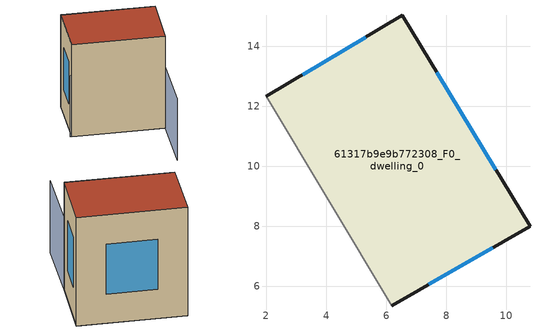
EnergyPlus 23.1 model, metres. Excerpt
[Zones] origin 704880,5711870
61317b9e9b772308_F0_dwelling_0
 floor ground (EU_floor_Construction): 10.79,7.99 6.54,15.02 1.99,12.32 6.18,5.35 z0
 wall outside (EU_wall_Construction): 1.99,12.32 6.54,15.02 10.79,7.99 6.18,5.35 z0:9
 wall adiabatic (EU_wall_Construction): 6.18,5.35 1.99,12.32 z0:9
 window (EU_Window_Construction): 7.68,13.12 9.64,9.88 / 9.55,7.28 7.42,6.06 / 3.22,13.05 5.31,14.29 z2.43:6.57
 roof outside (EU_roof_Construction): 6.54,15.02 10.79,7.99 6.18,5.35 1.99,12.32 z9
shading: 1.93,12.43 6.18,5.35 / 6.18,5.35 1.35,2.45 z0:6
[Building]
EU S2 Campaign: North Axis=0; Terrain=City; Solar Distribution=FullExterior
[Site:Location]
London: Latitude=51.5; Longitude=-0.5; Time Zone=0; Elevation=25
[SizingPeriod:WeatherFileDays]
AnnualSizingPeriod: Begin Month=1; Begin Day of Month=1; End Month=12; End Day of Month=31; Day of Week for Start Day=Monday; Use Weather File Daylight Saving Period=No; Use Weather File Rain and Snow Indicators=No
[MATERIAL]
EU_InternalMass_Material: Roughness=MediumRough; Thickness=0.1; Conductivity=1; Density=1800; Specific Heat=900; Thermal Absorptance=0.9; Solar Absorptance=0.7; Visible Absorptance=0.7
[MATERIAL:NOMASS] Roughness=MediumRough; Thermal Absorptance=0.9; Solar Absorptance=0.7; Visible Absorptance=0.7
Name | Thermal Resistance
EU_wall_NoMass | 0.555556
EU_roof_NoMass | 0.510204
EU_floor_NoMass | 1.68919
[WINDOWMATERIAL:SIMPLEGLAZINGSYSTEM]
EU_Window_SimpleGlazing: UFactor=3.96; Solar Heat Gain Coefficient=0.85; Visible Transmittance=0.85
[CONSTRUCTION]
EU_wall_Construction: EU_wall_NoMass
EU_roof_Construction: EU_roof_NoMass
EU_floor_Construction: EU_floor_NoMass
EU_InternalMass_Construction: EU_InternalMass_Material
EU_Window_Construction: EU_Window_SimpleGlazing
[ZONE]
61317b9e9b772308_F0_dwelling_0: Type=1; Multiplier=1; Ceiling Height=autocalculate; Volume=389.823; Floor Area=autocalculate; Part of Total Floor Area=Yes
[INTERNALMASS]
61317b9e9b772308_F0_dwelling_0_EU_InternalMass: Construction=EU_InternalMass_Construction; Zone or ZoneList=61317b9e9b772308_F0_dwelling_0; Surface Area=43.3134
[OTHEREQUIPMENT]
EU_Step8_InternalGain_61317b9e9b772308_F0_dwelling_0_f000: Fuel Type=Electricity; Zone or ZoneList or Space or SpaceList=61317b9e9b772308_F0_dwelling_0; Schedule=EU_Step8_GainSchedule_61317b9e9b772308_F0_dwelling_0_f000; Design Level Calculation Method=Watts/Area; Power per Zone Floor Area=1; Fraction Latent=0; Fraction Radiant=0; Fraction Lost=0; Carbon Dioxide Generation Rate=0; EndUse Subcategory=EU_Step8_InternalGains
[ZONEVENTILATION:DESIGNFLOWRATE]
EU_ConstantAir_61317b9e9b772308_F0_dwelling_0: Zone or ZoneList or Space or SpaceList=61317b9e9b772308_F0_dwelling_0; Schedule=EU_AlwaysOn; Design Flow Rate Calculation Method=AirChanges/Hour; Air Changes per Hour=0.48; Ventilation Type=Natural; Fan Pressure Rise=0; Fan Total Efficiency=1; Constant Term Coefficient=1; Temperature Term Coefficient=0; Velocity Term Coefficient=0; Velocity Squared Term Coefficient=0; Minimum Indoor Temperature=-100; Maximum Indoor Temperature=100; Delta Temperature=-100; Minimum Outdoor Temperature=-100; Maximum Outdoor Temperature=100; Maximum Wind Speed=40
[HVACTEMPLATE:THERMOSTAT]
EU_HeatOnly_61317b9e9b772308_F0_dwelling_0: Constant Heating Setpoint=20; Constant Cooling Setpoint=50
[HVACTEMPLATE:ZONE:IDEALLOADSAIRSYSTEM]
61317b9e9b772308_F0_dwelling_0: Template Thermostat=EU_HeatOnly_61317b9e9b772308_F0_dwelling_0; System Availability Schedule=EU_AlwaysOn; Maximum Heating Supply Air Temperature=50; Minimum Cooling Supply Air Temperature=13; Maximum Heating Supply Air Humidity Ratio=0.0156; Minimum Cooling Supply Air Humidity Ratio=0.0077; Heating Limit=NoLimit; Cooling Limit=NoLimit; Heating Availability Schedule=EU_AlwaysOn; Cooling Availability Schedule=EU_CoolingOff; Dehumidification Control Type=ConstantSensibleHeatRatio; Cooling Sensible Heat Ratio=0.7; Dehumidification Setpoint=60; Humidification Control Type=None; Humidification Setpoint=30; Outdoor Air Method=None; Outdoor Air Flow Rate per Person=0.00944; Outdoor Air Flow Rate per Zone Floor Area=0; Outdoor Air Flow Rate per Zone=0; Demand Controlled Ventilation Type=None; Outdoor Air Economizer Type=NoEconomizer; Heat Recovery Type=None; Sensible Heat Recovery Effectiveness=0.7; Latent Heat Recovery Effectiveness=0.65
[SIZING:ZONE]
61317b9e9b772308_F0_dwelling_0: Zone Cooling Design Supply Air Temperature Input Method=SupplyAirTemperature; Zone Cooling Design Supply Air Temperature=13; Zone Heating Design Supply Air Temperature Input Method=SupplyAirTemperature; Zone Heating Design Supply Air Temperature=50; Zone Cooling Design Supply Air Humidity Ratio=0.008; Zone Heating Design Supply Air Humidity Ratio=0.008; Cooling Design Air Flow Method=DesignDay; Cooling Design Air Flow Rate=0; Cooling Minimum Air Flow per Zone Floor Area=0.000762; Cooling Minimum Air Flow=0; Cooling Minimum Air Flow Fraction=0.2; Heating Design Air Flow Method=DesignDay; Heating Design Air Flow Rate=0; Heating Maximum Air Flow per Zone Floor Area=0.002032; Heating Maximum Air Flow=0.141576; Heating Maximum Air Flow Fraction=0.3; Account for Dedicated Outdoor Air System=No; Dedicated Outdoor Air System Control Strategy=NeutralSupplyAir; Dedicated Outdoor Air Low Setpoint Temperature for Design=autosize; Dedicated Outdoor Air High Setpoint Temperature for Design=autosize; Zone Load Sizing Method=Sensible Load Only No Latent Load; Zone Latent Cooling Design Supply Air Humidity Ratio Input Method=HumidityRatioDifference; Zone Cooling Design Supply Air Humidity Ratio Difference=0.005; Zone Latent Heating Design Supply Air Humidity Ratio Input Method=HumidityRatioDifference; Zone Humidification Design Supply Air Humidity Ratio Difference=0.005
[SCHEDULE:CONSTANT]
Name | Hourly Value
EU_AlwaysOn | 1
EU_CoolingOff | 0
[SCHEDULE:FILE]
EU_Step8_GainSchedule_61317b9e9b772308_F0_dwelling_0_f000: File=../../schedules/61317b9e9b772308/61317b9e9b772308_F0_dwelling_0_f000_gain.csv; Column Number=1; Rows to Skip at Top=0; Number of Hours of Data=8760; Column Separator=Comma; Interpolate to Timestep=No; Minutes per Item=60; Adjust Schedule for Daylight Savings=Yes
